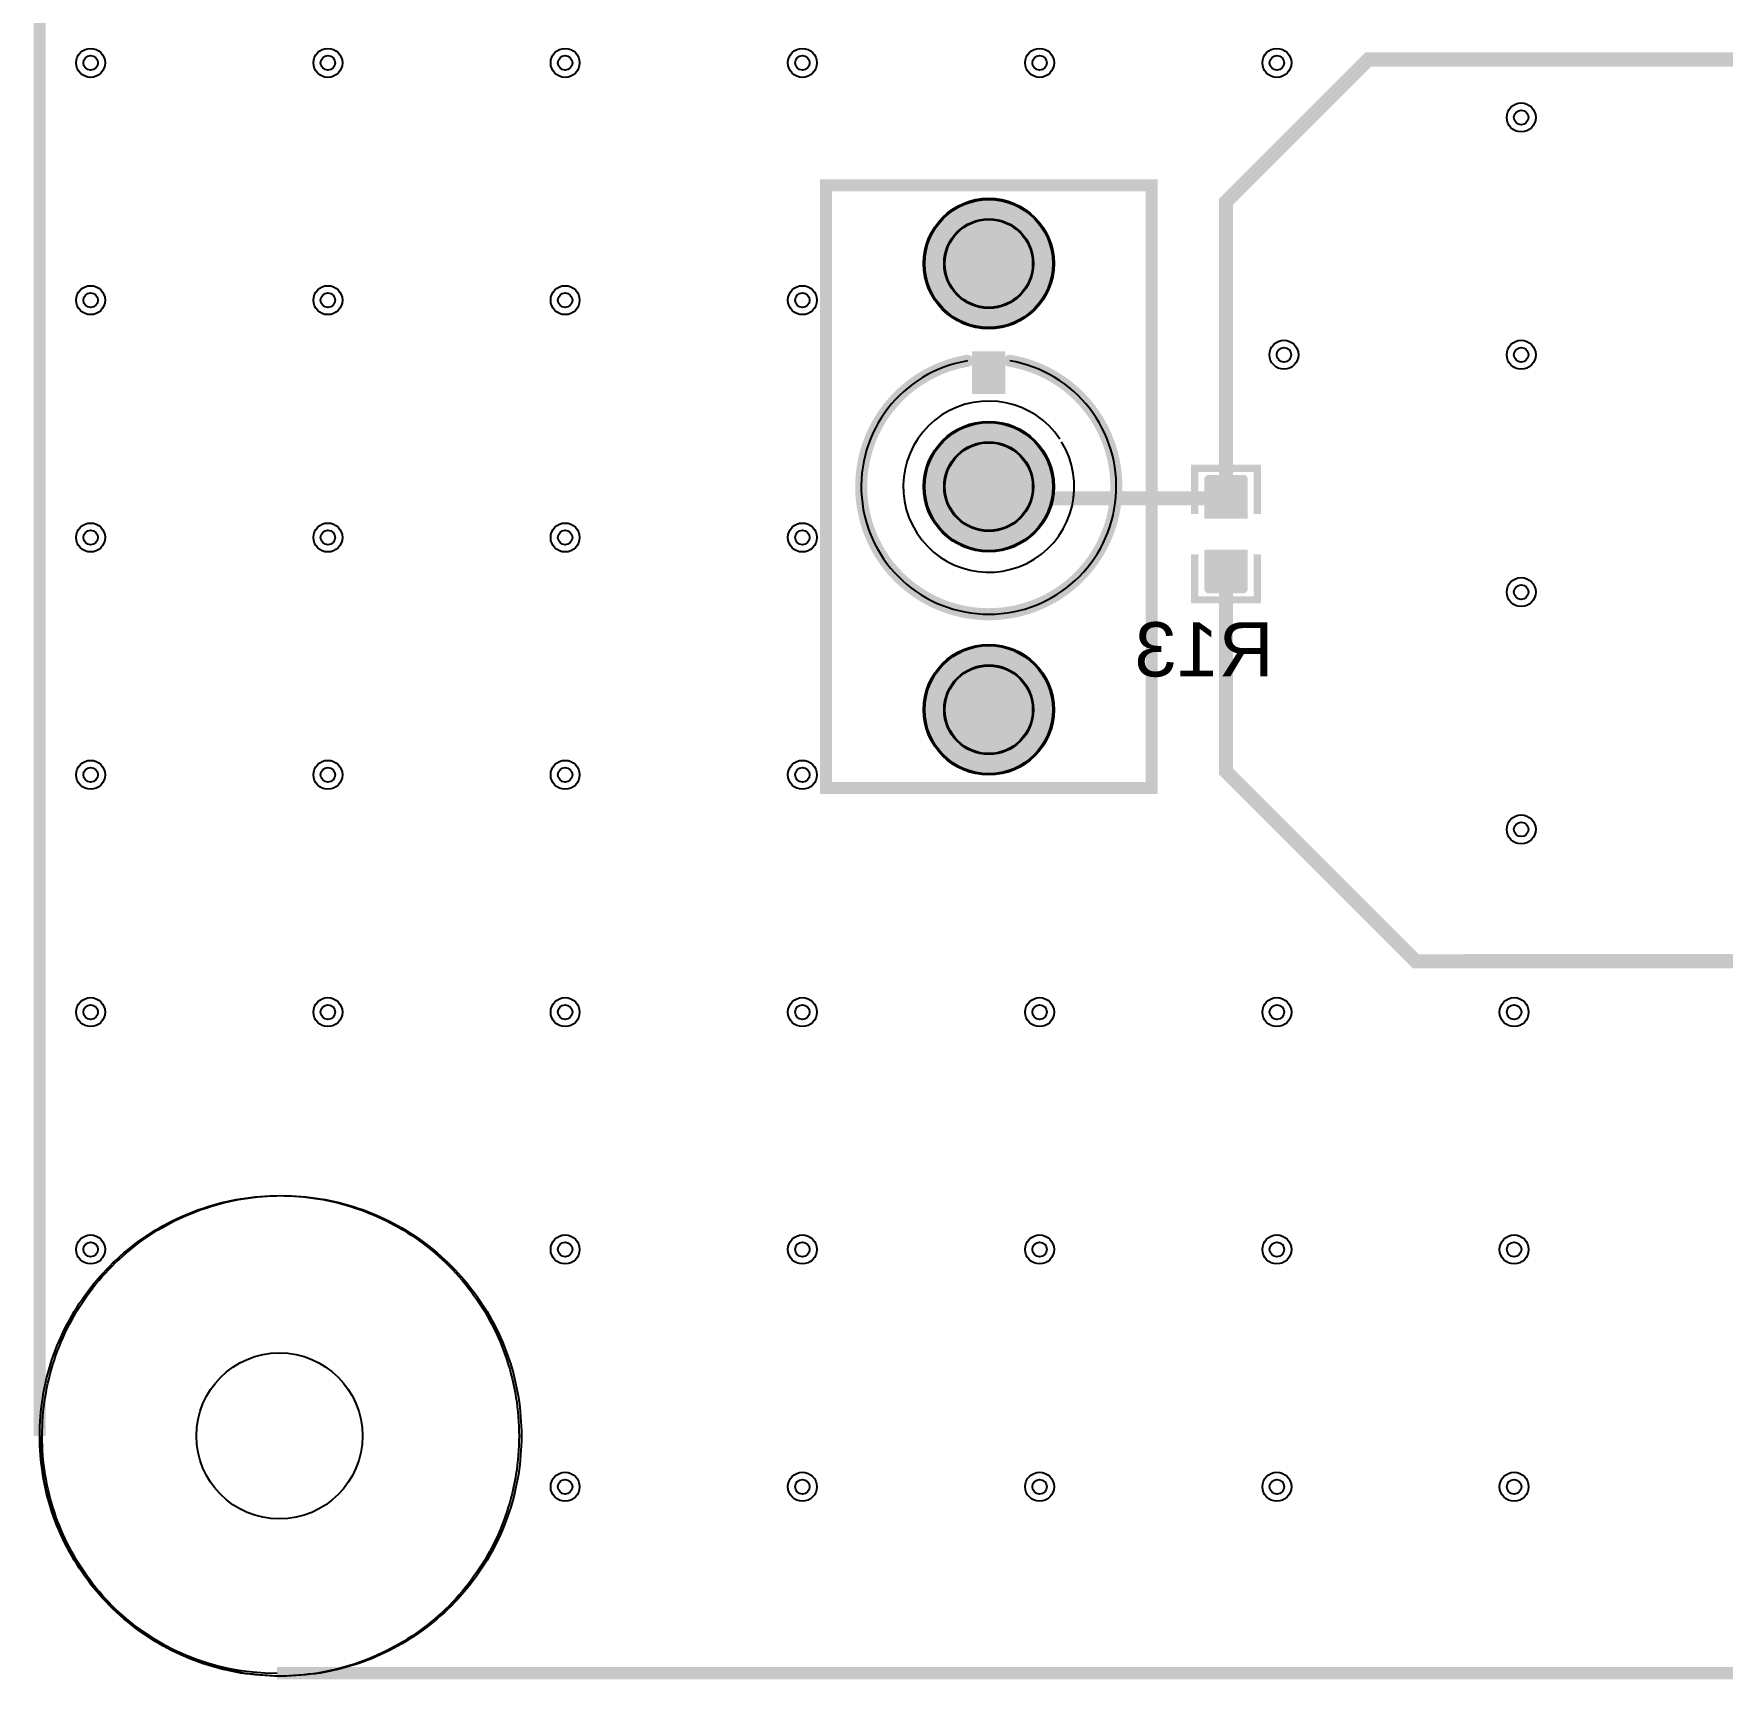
# Model space of a CAD drawing. Header units: millimetres. Extents: x 0 to 100, y 0 to 100.
# Drawn here: x -0.13 to 35.46, y -0.13 to 34.54 of the extents above; entities that cross this region are included whole.
import ezdxf

# ---------------------------------------------------------------- set-up
doc = ezdxf.new("R2010")
doc.units = ezdxf.units.MM
for name, color, linetype, true_color in [('BoardOutLine', 7, 'Continuous', 0xff00ff), ('BottomLayer', 7, 'Continuous', 0x0000ff), ('BottomPasteMaskLayer', 7, 'Continuous', 0x800000), ('BottomSilkLayer', 7, 'Continuous', 0x66cc33), ('BottomSolderMaskLayer', 7, 'Continuous', 0xaa00ff), ('Document', 7, 'Continuous', 0xffffff), ('Hole', 7, 'Continuous', 0x222222), ('Multi-Layer', 7, 'Continuous', 0xc0c0c0), ('TopLayer', 7, 'Continuous', 0xff0000), ('TopSilkLayer', 7, 'Continuous', 0xffcc00), ('TopSolderMaskLayer', 7, 'Continuous', 0x800080)]:
    doc.layers.add(name, color=color, linetype=linetype, true_color=true_color)
doc.styles.get("Standard").update_dxf_attribs({"font": 'arial.ttf'})

msp = doc.modelspace()

# ---------------------------------------------------------------- hatches: boundary and pattern name
at = {"layer": 'BottomLayer'}
for points in [[(25.432, 24.35), (24.568, 24.35), (24.568, 25.156), (25.432, 25.156)], [(25.432, 23.65), (24.568, 23.65), (24.568, 22.844), (25.432, 22.844)]]:
    msp.add_hatch(color=256, dxfattribs=at).paths.add_polyline_path(points)
at = {"layer": 'BottomPasteMaskLayer'}
for points in [[(24.6, 24.355), (24.828, 24.355), (24.828, 24.735), (25.158, 24.735), (25.158, 24.355), (25.4, 24.355), (25.45, 24.405), (25.45, 25.195), (25.4, 25.245), (24.6, 25.245), (24.55, 25.195), (24.55, 24.405)], [(24.55, 22.805), (24.55, 23.605), (24.6, 23.655), (24.828, 23.655), (24.828, 23.285), (25.158, 23.285), (25.158, 23.655), (25.4, 23.655), (25.45, 23.605), (25.45, 22.805), (25.4, 22.755), (24.6, 22.755)]]:
    msp.add_hatch(color=256, dxfattribs=at).paths.add_polyline_path(points)
at = {"layer": 'BottomSolderMaskLayer'}
for points in [[(18.625, 29.7, 1), (21.375, 29.7, 1)], [(18.625, 25, 1), (21.375, 25, 1)], [(25.459, 24.326), (24.541, 24.326), (24.541, 25.18), (25.459, 25.18)], [(25.459, 23.674), (24.541, 23.674), (24.541, 22.82), (25.459, 22.82)], [(18.625, 20.3, 1), (21.375, 20.3, 1)]]:
    msp.add_hatch(color=256, dxfattribs=at).paths.add_polyline_path(points)
at = {"layer": 'Document'}
for points in [[(19.571, 27.525), (19.5, 27.512), (19.43, 27.497), (19.359, 27.48), (19.29, 27.461), (19.221, 27.44), (19.152, 27.417), (19.084, 27.392), (19.017, 27.365), (18.951, 27.336), (18.886, 27.306), (18.821, 27.273), (18.757, 27.239), (18.695, 27.203), (18.633, 27.166), (18.573, 27.126), (18.513, 27.085), (18.455, 27.043), (18.398, 26.998), (18.342, 26.952), (18.288, 26.905), (18.235, 26.856), (18.183, 26.805), (18.133, 26.753), (18.085, 26.7), (18.037, 26.645), (17.992, 26.589), (17.948, 26.532), (17.905, 26.473), (17.865, 26.414), (17.826, 26.353), (17.788, 26.291), (17.753, 26.228), (17.719, 26.165), (17.687, 26.1), (17.657, 26.034), (17.629, 25.968), (17.603, 25.9), (17.578, 25.832), (17.556, 25.764), (17.535, 25.695), (17.516, 25.625), (17.5, 25.555), (17.485, 25.484), (17.473, 25.413), (17.462, 25.341), (17.453, 25.27), (17.447, 25.198), (17.442, 25.126), (17.44, 25.054), (17.439, 24.981), (17.441, 24.909), (17.444, 24.837), (17.45, 24.765), (17.457, 24.693), (17.467, 24.622), (17.479, 24.55), (17.493, 24.479), (17.508, 24.409), (17.526, 24.339), (17.545, 24.269), (17.567, 24.201), (17.591, 24.132), (17.616, 24.065), (17.643, 23.998), (17.672, 23.932), (17.704, 23.867), (17.736, 23.802), (17.771, 23.739), (17.808, 23.677), (17.846, 23.615), (17.886, 23.555), (17.927, 23.496), (17.97, 23.438), (18.015, 23.382), (18.062, 23.326), (18.11, 23.272), (18.159, 23.22), (18.21, 23.169), (18.262, 23.119), (18.316, 23.071), (18.371, 23.024), (18.428, 22.979), (18.485, 22.935), (18.544, 22.893), (18.604, 22.853), (18.665, 22.815), (18.727, 22.778), (18.79, 22.743), (18.854, 22.71), (18.919, 22.678), (18.985, 22.649), (19.052, 22.621), (19.12, 22.595), (19.188, 22.571), (19.256, 22.549), (19.326, 22.529), (19.396, 22.511), (19.466, 22.495), (19.537, 22.481), (19.608, 22.469), (19.68, 22.459), (19.752, 22.451), (19.823, 22.445), (19.896, 22.441), (19.968, 22.439), (20.04, 22.439), (20.112, 22.442), (20.184, 22.446), (20.256, 22.452), (20.328, 22.46), (20.399, 22.47), (20.471, 22.483), (20.541, 22.497), (20.612, 22.513), (20.682, 22.531), (20.751, 22.552), (20.82, 22.574), (20.888, 22.598), (20.955, 22.624), (21.022, 22.652), (21.088, 22.682), (21.152, 22.713), (21.216, 22.746), (21.28, 22.782), (21.342, 22.819), (21.403, 22.857), (21.462, 22.898), (21.521, 22.94), (21.579, 22.984), (21.635, 23.029), (21.69, 23.076), (21.743, 23.124), (21.795, 23.174), (21.846, 23.225), (21.896, 23.278), (21.943, 23.332), (21.99, 23.388), (22.034, 23.444), (22.077, 23.502), (22.119, 23.562), (22.158, 23.622), (22.196, 23.683), (22.233, 23.746), (22.267, 23.809), (22.3, 23.874), (22.331, 23.939), (22.36, 24.005), (22.387, 24.072), (22.412, 24.14), (22.435, 24.208), (22.457, 24.277), (22.476, 24.346), (22.494, 24.417), (22.509, 24.487), (22.522, 24.558), (22.534, 24.629), (22.543, 24.701), (22.551, 24.773), (22.556, 24.845), (22.56, 24.917), (22.561, 24.989), (22.56, 25.061), (22.557, 25.133), (22.553, 25.206), (22.546, 25.277), (22.537, 25.349), (22.526, 25.42), (22.513, 25.492), (22.498, 25.562), (22.482, 25.632), (22.463, 25.702), (22.442, 25.771), (22.419, 25.84), (22.395, 25.908), (22.368, 25.975), (22.34, 26.041), (22.309, 26.107), (22.277, 26.171), (22.243, 26.235), (22.208, 26.298), (22.17, 26.36), (22.131, 26.42), (22.09, 26.48), (22.048, 26.538), (22.003, 26.595), (21.958, 26.651), (21.91, 26.706), (21.861, 26.759), (21.811, 26.811), (21.759, 26.861), (21.706, 26.91), (21.652, 26.957), (21.596, 27.003), (21.539, 27.047), (21.48, 27.09), (21.421, 27.131), (21.36, 27.17), (21.298, 27.207), (21.236, 27.243), (21.172, 27.277), (21.107, 27.309), (21.042, 27.34), (20.975, 27.368), (20.908, 27.395), (20.84, 27.419), (20.772, 27.442), (20.703, 27.463), (20.633, 27.482), (20.563, 27.498), (20.492, 27.513), (20.421, 27.526), (20.405, 27.53), (20.389, 27.536), (20.375, 27.544), (20.361, 27.553), (20.349, 27.565), (20.339, 27.578), (20.33, 27.592), (20.323, 27.607), (20.318, 27.623), (20.315, 27.639), (20.315, 27.656), (20.317, 27.672), (20.32, 27.688), (20.326, 27.704), (20.334, 27.719), (20.344, 27.732), (20.355, 27.744), (20.368, 27.755), (20.382, 27.764), (20.397, 27.77), (20.413, 27.775), (20.43, 27.778), (20.446, 27.778), (20.463, 27.777), (20.537, 27.763), (20.612, 27.748), (20.685, 27.73), (20.759, 27.711), (20.831, 27.689), (20.903, 27.666), (20.975, 27.641), (21.045, 27.614), (21.115, 27.585), (21.185, 27.554), (21.253, 27.521), (21.32, 27.486), (21.387, 27.45), (21.452, 27.411), (21.517, 27.372), (21.58, 27.33), (21.642, 27.286), (21.703, 27.241), (21.763, 27.195), (21.821, 27.147), (21.878, 27.097), (21.934, 27.045), (21.988, 26.993), (22.041, 26.938), (22.093, 26.883), (22.143, 26.826), (22.191, 26.767), (22.238, 26.708), (22.283, 26.647), (22.326, 26.585), (22.368, 26.522), (22.408, 26.457), (22.447, 26.392), (22.483, 26.326), (22.518, 26.258), (22.551, 26.19), (22.582, 26.121), (22.611, 26.051), (22.639, 25.98), (22.664, 25.909), (22.688, 25.837), (22.709, 25.764), (22.729, 25.691), (22.746, 25.617), (22.762, 25.543), (22.776, 25.469), (22.787, 25.394), (22.797, 25.319), (22.804, 25.243), (22.81, 25.168), (22.813, 25.092), (22.815, 25.016), (22.814, 24.94), (22.812, 24.865), (22.807, 24.789), (22.8, 24.713), (22.792, 24.638), (22.781, 24.563), (22.768, 24.488), (22.753, 24.414), (22.737, 24.34), (22.718, 24.267), (22.697, 24.194), (22.674, 24.122), (22.65, 24.05), (22.623, 23.979), (22.595, 23.909), (22.564, 23.839), (22.532, 23.771), (22.498, 23.703), (22.462, 23.636), (22.425, 23.57), (22.386, 23.506), (22.344, 23.442), (22.302, 23.379), (22.257, 23.318), (22.211, 23.258), (22.163, 23.199), (22.114, 23.141), (22.063, 23.085), (22.011, 23.03), (21.957, 22.977), (21.902, 22.925), (21.846, 22.874), (21.788, 22.826), (21.728, 22.778), (21.668, 22.733), (21.606, 22.688), (21.544, 22.646), (21.48, 22.605), (21.415, 22.566), (21.349, 22.529), (21.282, 22.494), (21.214, 22.46), (21.145, 22.428), (21.075, 22.399), (21.005, 22.371), (20.934, 22.344), (20.862, 22.32), (20.789, 22.298), (20.716, 22.278), (20.643, 22.259), (20.569, 22.243), (20.494, 22.229), (20.42, 22.217), (20.345, 22.206), (20.269, 22.198), (20.194, 22.192), (20.118, 22.188), (20.042, 22.185), (19.967, 22.185), (19.891, 22.187), (19.815, 22.191), (19.74, 22.197), (19.664, 22.205), (19.589, 22.215), (19.514, 22.227), (19.44, 22.241), (19.366, 22.258), (19.292, 22.276), (19.219, 22.296), (19.147, 22.318), (19.075, 22.342), (19.003, 22.367), (18.933, 22.395), (18.863, 22.425), (18.794, 22.456), (18.726, 22.49), (18.659, 22.525), (18.593, 22.562), (18.528, 22.601), (18.464, 22.641), (18.401, 22.683), (18.339, 22.727), (18.279, 22.773), (18.219, 22.82), (18.161, 22.869), (18.104, 22.919), (18.049, 22.971), (17.995, 23.024), (17.943, 23.079), (17.892, 23.135), (17.842, 23.192), (17.794, 23.251), (17.748, 23.311), (17.703, 23.372), (17.66, 23.435), (17.619, 23.498), (17.58, 23.563), (17.542, 23.629), (17.506, 23.695), (17.472, 23.763), (17.439, 23.831), (17.409, 23.901), (17.38, 23.971), (17.353, 24.042), (17.328, 24.113), (17.306, 24.186), (17.285, 24.258), (17.266, 24.332), (17.249, 24.406), (17.234, 24.48), (17.221, 24.555), (17.21, 24.63), (17.201, 24.705), (17.194, 24.78), (17.189, 24.856), (17.186, 24.932), (17.185, 25.007), (17.186, 25.083), (17.19, 25.159), (17.195, 25.234), (17.202, 25.31), (17.212, 25.385), (17.223, 25.46), (17.236, 25.535), (17.252, 25.609), (17.269, 25.683), (17.288, 25.756), (17.31, 25.829), (17.333, 25.901), (17.358, 25.972), (17.385, 26.043), (17.414, 26.113), (17.445, 26.182), (17.478, 26.25), (17.513, 26.318), (17.549, 26.384), (17.587, 26.45), (17.627, 26.514), (17.669, 26.578), (17.712, 26.64), (17.757, 26.701), (17.804, 26.761), (17.852, 26.819), (17.901, 26.876), (17.953, 26.932), (18.006, 26.986), (18.06, 27.039), (18.115, 27.091), (18.172, 27.141), (18.231, 27.189), (18.29, 27.236), (18.351, 27.281), (18.413, 27.325), (18.476, 27.367), (18.54, 27.407), (18.606, 27.445), (18.672, 27.482), (18.739, 27.517), (18.808, 27.55), (18.877, 27.581), (18.946, 27.61), (19.017, 27.638), (19.088, 27.663), (19.161, 27.687), (19.233, 27.708), (19.306, 27.728), (19.38, 27.746), (19.454, 27.762), (19.529, 27.775), (19.545, 27.777), (19.561, 27.777), (19.577, 27.775), (19.592, 27.771), (19.607, 27.765), (19.621, 27.757), (19.634, 27.747), (19.646, 27.736), (19.656, 27.723), (19.664, 27.71), (19.671, 27.695), (19.675, 27.679), (19.678, 27.664), (19.679, 27.648), (19.677, 27.632), (19.674, 27.616), (19.668, 27.601), (19.661, 27.586), (19.652, 27.573), (19.642, 27.561), (19.63, 27.55), (19.616, 27.541), (19.602, 27.534), (19.587, 27.528), (19.571, 27.525)], [(19.65, 26.95), (20.35, 26.95), (20.35, 27.85), (19.65, 27.85)]]:
    msp.add_hatch(color=256, dxfattribs=at).paths.add_polyline_path(points)
at = {"layer": 'Multi-Layer'}
for points in [[(18.65, 29.7, 1), (21.35, 29.7, 1)], [(18.65, 25, 1), (21.35, 25, 1)], [(18.65, 20.3, 1), (21.35, 20.3, 1)]]:
    msp.add_hatch(color=256, dxfattribs=at).paths.add_polyline_path(points)
at = {"layer": 'TopSilkLayer'}
msp.add_hatch(color=256, dxfattribs=at).paths.add_polyline_path([(19.65, 26.95), (20.35, 26.95), (20.35, 27.85), (19.65, 27.85)])
at = {"layer": 'TopSolderMaskLayer'}
for points in [[(18.625, 29.7, 1), (21.375, 29.7, 1)], [(18.625, 25, 1), (21.375, 25, 1)], [(18.625, 20.3, 1), (21.375, 20.3, 1)]]:
    msp.add_hatch(color=256, dxfattribs=at).paths.add_polyline_path(points)

# ---------------------------------------------------------------- linework, layer by layer
at = {"layer": 'BoardOutLine', "const_width": 0.254}
for points in [[(0, 5), (0, 95)], [(95, 0), (5, 0)]]:
    msp.add_lwpolyline(points, dxfattribs=at)
at = {"layer": 'BoardOutLine'}
msp.add_arc((5, 5), 5, 180, 270, dxfattribs=at)
at = {"layer": 'BottomLayer', "const_width": 0.3}
for points in [[(24.999, 24.752), (24.999, 31.001), (28.001, 34.001), (85.001, 34.001)], [(20, 25), (20.247, 24.753), (25, 24.753)], [(20, 25), (20.247, 24.753), (25, 24.753)], [(24.999, 23.246), (24.999, 18.999), (28.999, 14.999), (30, 14.999)], [(30, 15), (83.133, 14.999)]]:
    msp.add_lwpolyline(points, dxfattribs=at)
at = {"layer": 'BottomLayer'}
msp.add_lwpolyline([(0.05, 5), (0.051, 5.102), (0.054, 5.204), (0.058, 5.305), (0.065, 5.407), (0.074, 5.508), (0.085, 5.61), (0.099, 5.711), (0.114, 5.811), (0.131, 5.912), (0.15, 6.012), (0.171, 6.111), (0.194, 6.211), (0.22, 6.309), (0.247, 6.407), (0.276, 6.505), (0.307, 6.602), (0.34, 6.698), (0.375, 6.794), (0.412, 6.889), (0.451, 6.983), (0.491, 7.076), (0.534, 7.169), (0.578, 7.26), (0.625, 7.351), (0.673, 7.441), (0.723, 7.53), (0.774, 7.617), (0.828, 7.704), (0.883, 7.79), (0.94, 7.874), (0.998, 7.958), (1.059, 8.04), (1.121, 8.121), (1.184, 8.2), (1.249, 8.278), (1.316, 8.355), (1.384, 8.431), (1.454, 8.505), (1.525, 8.578), (1.598, 8.65), (1.672, 8.719), (1.747, 8.788), (1.824, 8.855), (1.902, 8.92), (1.982, 8.984), (2.062, 9.046), (2.144, 9.106), (2.228, 9.165), (2.312, 9.222), (2.397, 9.277), (2.484, 9.331), (2.572, 9.383), (2.66, 9.433), (2.75, 9.481), (2.841, 9.528), (2.932, 9.572), (3.025, 9.615), (3.118, 9.656), (3.212, 9.695), (3.307, 9.732), (3.402, 9.767), (3.499, 9.801), (3.595, 9.832), (3.693, 9.861), (3.791, 9.889), (3.89, 9.914), (3.989, 9.938), (4.088, 9.959), (4.188, 9.978), (4.289, 9.996), (4.389, 10.011), (4.49, 10.024), (4.592, 10.036), (4.693, 10.045), (4.795, 10.052), (4.896, 10.057), (4.998, 10.06), (5.1, 10.061), (5.202, 10.06), (5.304, 10.057), (5.405, 10.052), (5.507, 10.045), (5.608, 10.036), (5.71, 10.024), (5.81, 10.011), (5.911, 9.996), (6.012, 9.978), (6.111, 9.959), (6.211, 9.938), (6.31, 9.914), (6.409, 9.889), (6.507, 9.861), (6.604, 9.832), (6.701, 9.801), (6.798, 9.767), (6.893, 9.732), (6.988, 9.695), (7.082, 9.656), (7.175, 9.615), (7.268, 9.572), (7.359, 9.528), (7.45, 9.481), (7.54, 9.433), (7.628, 9.383), (7.716, 9.331), (7.802, 9.277), (7.888, 9.222), (7.972, 9.165), (8.055, 9.106), (8.137, 9.046), (8.218, 8.984), (8.298, 8.92), (8.376, 8.855), (8.453, 8.788), (8.528, 8.719), (8.602, 8.65), (8.675, 8.578), (8.746, 8.505), (8.816, 8.431), (8.884, 8.355), (8.951, 8.278), (9.016, 8.2), (9.079, 8.121), (9.141, 8.04), (9.201, 7.958), (9.26, 7.874), (9.317, 7.79), (9.372, 7.704), (9.425, 7.617), (9.477, 7.53), (9.527, 7.441), (9.575, 7.351), (9.621, 7.26), (9.666, 7.169), (9.708, 7.076), (9.749, 6.983), (9.788, 6.889), (9.825, 6.794), (9.86, 6.698), (9.893, 6.602), (9.924, 6.505), (9.953, 6.407), (9.98, 6.309), (10.005, 6.211), (10.029, 6.111), (10.05, 6.012), (10.069, 5.912), (10.086, 5.811), (10.101, 5.711), (10.114, 5.61), (10.125, 5.508), (10.134, 5.407), (10.141, 5.305), (10.146, 5.204), (10.149, 5.102), (10.15, 5), (10.149, 4.898), (10.146, 4.796), (10.141, 4.695), (10.134, 4.593), (10.125, 4.492), (10.114, 4.39), (10.101, 4.289), (10.086, 4.189), (10.069, 4.088), (10.05, 3.988), (10.029, 3.889), (10.005, 3.789), (9.98, 3.691), (9.953, 3.593), (9.924, 3.495), (9.893, 3.398), (9.86, 3.302), (9.825, 3.206), (9.788, 3.111), (9.749, 3.017), (9.708, 2.924), (9.666, 2.831), (9.621, 2.739), (9.575, 2.649), (9.527, 2.559), (9.477, 2.47), (9.425, 2.382), (9.372, 2.296), (9.317, 2.21), (9.26, 2.126), (9.201, 2.042), (9.141, 1.96), (9.079, 1.879), (9.016, 1.8), (8.951, 1.721), (8.884, 1.644), (8.816, 1.569), (8.746, 1.495), (8.675, 1.422), (8.602, 1.35), (8.528, 1.28), (8.453, 1.212), (8.376, 1.145), (8.298, 1.08), (8.218, 1.016), (8.137, 0.954), (8.055, 0.894), (7.972, 0.835), (7.888, 0.778), (7.802, 0.723), (7.716, 0.669), (7.628, 0.617), (7.54, 0.567), (7.45, 0.519), (7.359, 0.472), (7.268, 0.428), (7.175, 0.385), (7.082, 0.344), (6.988, 0.305), (6.893, 0.268), (6.798, 0.233), (6.701, 0.199), (6.604, 0.168), (6.507, 0.139), (6.409, 0.111), (6.31, 0.086), (6.211, 0.062), (6.111, 0.041), (6.012, 0.022), (5.911, 0.004), (5.81, -0.011), (5.71, -0.024), (5.608, -0.036), (5.507, -0.045), (5.405, -0.052), (5.304, -0.057), (5.202, -0.06), (5.1, -0.061), (4.998, -0.06), (4.896, -0.057), (4.795, -0.052), (4.693, -0.045), (4.592, -0.036), (4.49, -0.024), (4.389, -0.011), (4.289, 0.004), (4.188, 0.022), (4.088, 0.041), (3.989, 0.062), (3.89, 0.086), (3.791, 0.111), (3.693, 0.139), (3.595, 0.168), (3.499, 0.199), (3.402, 0.233), (3.307, 0.268), (3.212, 0.305), (3.118, 0.344), (3.025, 0.385), (2.932, 0.428), (2.841, 0.472), (2.75, 0.519), (2.66, 0.567), (2.572, 0.617), (2.484, 0.669), (2.397, 0.723), (2.312, 0.778), (2.228, 0.835), (2.144, 0.894), (2.062, 0.954), (1.982, 1.016), (1.902, 1.08), (1.824, 1.145), (1.747, 1.212), (1.672, 1.28), (1.598, 1.35), (1.525, 1.422), (1.454, 1.495), (1.384, 1.569), (1.316, 1.644), (1.249, 1.721), (1.184, 1.8), (1.121, 1.879), (1.059, 1.96), (0.998, 2.042), (0.94, 2.126), (0.883, 2.21), (0.828, 2.296), (0.774, 2.382), (0.723, 2.47), (0.673, 2.559), (0.625, 2.649), (0.578, 2.739), (0.534, 2.831), (0.491, 2.924), (0.451, 3.017), (0.412, 3.111), (0.375, 3.206), (0.34, 3.302), (0.307, 3.398), (0.276, 3.495), (0.247, 3.593), (0.22, 3.691), (0.194, 3.789), (0.171, 3.889), (0.15, 3.988), (0.131, 4.088), (0.114, 4.189), (0.099, 4.289), (0.085, 4.39), (0.074, 4.492), (0.065, 4.593), (0.058, 4.695), (0.054, 4.796), (0.051, 4.898), (0.05, 5)], close=True, dxfattribs=at)
at = {"layer": 'BottomSilkLayer', "const_width": 0.152}
for points in [[(25.661, 24.426), (25.661, 25.385), (24.339, 25.385), (24.339, 24.426)], [(25.661, 23.574), (25.661, 22.615), (24.339, 22.615), (24.339, 23.574)]]:
    msp.add_lwpolyline(points, dxfattribs=at)
at = {"layer": 'BottomSolderMaskLayer'}
for centre, radius in [((20, 29.7), 1.375), ((20, 29.7), 0.942), ((20, 25), 1.375), ((20, 25), 0.942), ((20, 20.3), 1.375), ((20, 20.3), 0.942)]:
    msp.add_circle(centre, radius, dxfattribs=at)
at = {"layer": 'Hole'}
for centre in [(1.072, 33.928), (6.072, 33.928), (11.072, 33.928), (16.072, 33.928), (21.072, 33.928), (26.072, 33.928), (31.221, 32.778), (1.072, 28.928), (6.072, 28.928), (11.072, 28.928), (16.072, 28.928), (26.221, 27.778), (31.221, 27.778), (1.072, 23.928), (6.072, 23.928), (11.072, 23.928), (16.072, 23.928), (31.221, 22.778), (1.072, 18.928), (6.072, 18.928), (11.072, 18.928), (16.072, 18.928), (31.221, 17.778), (1.072, 13.928), (6.072, 13.928), (11.072, 13.928), (16.072, 13.928), (21.072, 13.928), (26.072, 13.928), (31.072, 13.928), (1.072, 8.928), (11.072, 8.928), (16.072, 8.928), (21.072, 8.928), (26.072, 8.928), (31.072, 8.928), (11.072, 3.928), (16.072, 3.928), (21.072, 3.928), (26.072, 3.928), (31.072, 3.928)]:
    msp.add_circle(centre, 0.153, dxfattribs=at)
at = {"layer": 'Multi-Layer'}
for centre, radius in [((1.072, 33.928), 0.305), ((6.072, 33.928), 0.305), ((11.072, 33.928), 0.305), ((16.072, 33.928), 0.305), ((21.072, 33.928), 0.305), ((26.072, 33.928), 0.305), ((31.221, 32.778), 0.305), ((20, 29.7), 1.35), ((20, 29.7), 0.925), ((1.072, 28.928), 0.305), ((6.072, 28.928), 0.305), ((11.072, 28.928), 0.305), ((16.072, 28.928), 0.305), ((26.221, 27.778), 0.305), ((31.221, 27.778), 0.305), ((20, 25), 1.35), ((20, 25), 0.925), ((1.072, 23.928), 0.305), ((6.072, 23.928), 0.305), ((11.072, 23.928), 0.305), ((16.072, 23.928), 0.305), ((31.221, 22.778), 0.305), ((20, 20.3), 1.35), ((20, 20.3), 0.925), ((1.072, 18.928), 0.305), ((6.072, 18.928), 0.305), ((11.072, 18.928), 0.305), ((16.072, 18.928), 0.305), ((31.221, 17.778), 0.305), ((1.072, 13.928), 0.305), ((6.072, 13.928), 0.305), ((11.072, 13.928), 0.305), ((16.072, 13.928), 0.305), ((21.072, 13.928), 0.305), ((26.072, 13.928), 0.305), ((31.072, 13.928), 0.305), ((1.072, 8.928), 0.305), ((11.072, 8.928), 0.305), ((16.072, 8.928), 0.305), ((21.072, 8.928), 0.305), ((26.072, 8.928), 0.305), ((31.072, 8.928), 0.305), ((5.05, 5), 1.75), ((11.072, 3.928), 0.305), ((16.072, 3.928), 0.305), ((21.072, 3.928), 0.305), ((26.072, 3.928), 0.305), ((31.072, 3.928), 0.305)]:
    msp.add_circle(centre, radius, dxfattribs=at)
at = {"layer": 'TopLayer'}
msp.add_lwpolyline([(0, 5), (0.001, 5.102), (0.004, 5.204), (0.009, 5.305), (0.016, 5.407), (0.025, 5.508), (0.036, 5.61), (0.049, 5.711), (0.064, 5.811), (0.081, 5.912), (0.1, 6.012), (0.121, 6.111), (0.144, 6.211), (0.17, 6.309), (0.197, 6.407), (0.226, 6.505), (0.257, 6.602), (0.29, 6.698), (0.325, 6.794), (0.362, 6.889), (0.401, 6.983), (0.442, 7.076), (0.484, 7.169), (0.529, 7.26), (0.575, 7.351), (0.623, 7.441), (0.673, 7.53), (0.724, 7.618), (0.778, 7.704), (0.833, 7.79), (0.89, 7.874), (0.949, 7.958), (1.009, 8.04), (1.071, 8.121), (1.134, 8.2), (1.199, 8.279), (1.266, 8.356), (1.334, 8.431), (1.404, 8.505), (1.475, 8.578), (1.548, 8.65), (1.622, 8.719), (1.697, 8.788), (1.774, 8.855), (1.852, 8.92), (1.932, 8.984), (2.013, 9.046), (2.095, 9.106), (2.178, 9.165), (2.262, 9.222), (2.348, 9.277), (2.434, 9.331), (2.522, 9.383), (2.61, 9.433), (2.7, 9.481), (2.791, 9.528), (2.882, 9.572), (2.975, 9.615), (3.068, 9.656), (3.162, 9.695), (3.257, 9.732), (3.352, 9.767), (3.449, 9.801), (3.546, 9.832), (3.643, 9.861), (3.741, 9.889), (3.84, 9.914), (3.939, 9.938), (4.038, 9.959), (4.138, 9.978), (4.239, 9.996), (4.339, 10.011), (4.44, 10.024), (4.542, 10.036), (4.643, 10.045), (4.745, 10.052), (4.846, 10.057), (4.948, 10.06), (5.05, 10.061), (5.152, 10.06), (5.254, 10.057), (5.355, 10.052), (5.457, 10.045), (5.558, 10.036), (5.66, 10.024), (5.761, 10.011), (5.861, 9.996), (5.962, 9.978), (6.062, 9.959), (6.161, 9.938), (6.26, 9.914), (6.359, 9.889), (6.457, 9.861), (6.554, 9.832), (6.651, 9.801), (6.748, 9.767), (6.843, 9.732), (6.938, 9.695), (7.032, 9.656), (7.125, 9.615), (7.218, 9.572), (7.309, 9.528), (7.4, 9.481), (7.49, 9.433), (7.578, 9.383), (7.666, 9.331), (7.752, 9.277), (7.838, 9.222), (7.922, 9.165), (8.005, 9.106), (8.087, 9.046), (8.168, 8.984), (8.248, 8.92), (8.326, 8.855), (8.403, 8.788), (8.478, 8.719), (8.552, 8.65), (8.625, 8.578), (8.696, 8.505), (8.766, 8.431), (8.834, 8.356), (8.901, 8.279), (8.966, 8.2), (9.029, 8.121), (9.091, 8.04), (9.151, 7.958), (9.21, 7.874), (9.267, 7.79), (9.322, 7.704), (9.376, 7.618), (9.427, 7.53), (9.477, 7.441), (9.525, 7.351), (9.571, 7.26), (9.616, 7.169), (9.658, 7.076), (9.699, 6.983), (9.738, 6.889), (9.775, 6.794), (9.81, 6.698), (9.843, 6.602), (9.874, 6.505), (9.903, 6.407), (9.93, 6.309), (9.956, 6.211), (9.979, 6.111), (10, 6.012), (10.019, 5.912), (10.036, 5.811), (10.051, 5.711), (10.064, 5.61), (10.075, 5.508), (10.084, 5.407), (10.091, 5.305), (10.096, 5.204), (10.099, 5.102), (10.1, 5), (10.099, 4.898), (10.096, 4.796), (10.091, 4.695), (10.084, 4.593), (10.075, 4.492), (10.064, 4.39), (10.051, 4.289), (10.036, 4.189), (10.019, 4.088), (10, 3.988), (9.979, 3.889), (9.956, 3.789), (9.93, 3.691), (9.903, 3.593), (9.874, 3.495), (9.843, 3.398), (9.81, 3.302), (9.775, 3.206), (9.738, 3.111), (9.699, 3.017), (9.658, 2.924), (9.616, 2.831), (9.571, 2.739), (9.525, 2.649), (9.477, 2.559), (9.427, 2.47), (9.376, 2.382), (9.322, 2.296), (9.267, 2.21), (9.21, 2.126), (9.151, 2.042), (9.091, 1.96), (9.029, 1.879), (8.966, 1.8), (8.901, 1.721), (8.834, 1.644), (8.766, 1.569), (8.696, 1.495), (8.625, 1.422), (8.552, 1.35), (8.478, 1.281), (8.403, 1.212), (8.326, 1.145), (8.248, 1.08), (8.168, 1.016), (8.087, 0.954), (8.005, 0.894), (7.922, 0.835), (7.838, 0.778), (7.752, 0.723), (7.666, 0.669), (7.578, 0.617), (7.49, 0.567), (7.4, 0.519), (7.309, 0.472), (7.218, 0.428), (7.125, 0.385), (7.032, 0.344), (6.938, 0.305), (6.843, 0.268), (6.748, 0.233), (6.651, 0.199), (6.554, 0.168), (6.457, 0.139), (6.359, 0.111), (6.26, 0.086), (6.161, 0.062), (6.062, 0.041), (5.962, 0.022), (5.861, 0.004), (5.761, -0.011), (5.66, -0.024), (5.558, -0.036), (5.457, -0.045), (5.355, -0.052), (5.254, -0.057), (5.152, -0.06), (5.05, -0.061), (4.948, -0.06), (4.846, -0.057), (4.745, -0.052), (4.643, -0.045), (4.542, -0.036), (4.44, -0.024), (4.339, -0.011), (4.239, 0.004), (4.138, 0.022), (4.038, 0.041), (3.939, 0.062), (3.84, 0.086), (3.741, 0.111), (3.643, 0.139), (3.546, 0.168), (3.449, 0.199), (3.352, 0.233), (3.257, 0.268), (3.162, 0.305), (3.068, 0.344), (2.975, 0.385), (2.882, 0.428), (2.791, 0.472), (2.7, 0.519), (2.61, 0.567), (2.522, 0.617), (2.434, 0.669), (2.348, 0.723), (2.262, 0.778), (2.178, 0.835), (2.095, 0.894), (2.013, 0.954), (1.932, 1.016), (1.852, 1.08), (1.774, 1.145), (1.697, 1.212), (1.622, 1.281), (1.548, 1.35), (1.475, 1.422), (1.404, 1.495), (1.334, 1.569), (1.266, 1.644), (1.199, 1.721), (1.134, 1.8), (1.071, 1.879), (1.009, 1.96), (0.949, 2.042), (0.89, 2.126), (0.833, 2.21), (0.778, 2.296), (0.724, 2.382), (0.673, 2.47), (0.623, 2.559), (0.575, 2.649), (0.529, 2.739), (0.484, 2.831), (0.442, 2.924), (0.401, 3.017), (0.362, 3.111), (0.325, 3.206), (0.29, 3.302), (0.257, 3.398), (0.226, 3.495), (0.197, 3.593), (0.17, 3.691), (0.144, 3.789), (0.121, 3.889), (0.1, 3.988), (0.081, 4.088), (0.064, 4.189), (0.049, 4.289), (0.036, 4.39), (0.025, 4.492), (0.016, 4.593), (0.009, 4.695), (0.004, 4.796), (0.001, 4.898), (0, 5)], close=True, dxfattribs=at)
at = {"layer": 'TopSilkLayer', "const_width": 0.254}
msp.add_lwpolyline([(16.571, 18.65), (16.571, 31.35), (23.431, 31.35), (23.431, 18.65), (16.571, 18.65)], close=True, dxfattribs=at)
at = {"layer": 'TopSilkLayer'}
for radius, start, end in [(2.688, 99.6381, 80.5381), (1.803, 33.6965, 31.6138)]:
    msp.add_arc((20, 25), radius, start, end, dxfattribs=at)
at = {"layer": 'TopSolderMaskLayer'}
for centre, radius in [((20, 29.7), 1.375), ((20, 29.7), 0.942), ((20, 25), 1.375), ((20, 25), 0.942), ((20, 20.3), 1.375), ((20, 20.3), 0.942)]:
    msp.add_circle(centre, radius, dxfattribs=at)

# ---------------------------------------------------------------- texts
at = {"layer": 'BottomSilkLayer', "text_generation_flag": 2}
msp.add_text('R13', height=1.143, dxfattribs=at).set_placement((26, 21))

doc.saveas('drawing.dxf')
